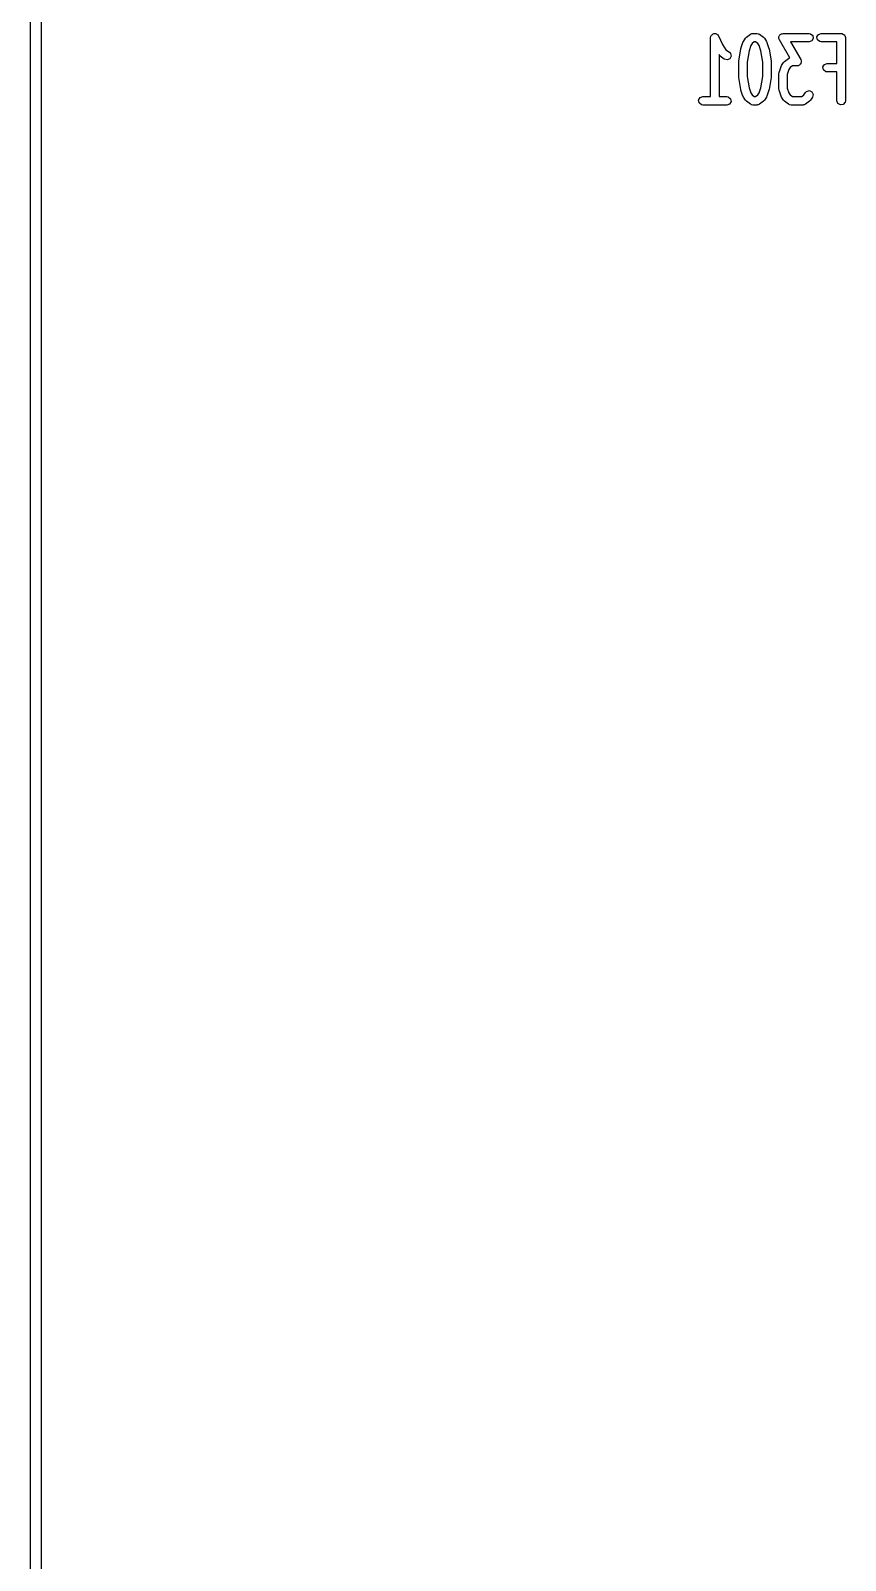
# Model space of a CAD drawing. Extents: x 54 to 297, y -260 to -31.
# Drawn here: x 72.9 to 88.38, y -113.28 to -84.21 of the extents above; entities that cross this region are included whole.
import ezdxf

# ---------------------------------------------------------------- set-up
doc = ezdxf.new("R2010")
doc.units = 0
doc.layers.add('BLACK', color=7, linetype='CONTINUOUS')

msp = doc.modelspace()

# ---------------------------------------------------------------- linework, layer by layer
at = {"layer": 'BLACK', "linetype": 'CONTINUOUS'}
for p, q in [((72.9, -250), (72.9, -43)), ((73.1, -43), (73.1, -250)), ((85.8274, -84.3068), (85.8305, -84.2958)), ((85.8305, -84.2958), (85.8445, -84.2864)), ((85.8445, -84.2864), (85.8552, -84.2736)), ((85.8552, -84.2736), (85.8665, -84.2716)), ((85.8665, -84.2716), (85.8759, -84.2652)), ((85.8759, -84.2652), (85.8926, -84.267)), ((85.8926, -84.267), (85.9091, -84.2641)), ((85.9091, -84.2641), (85.919, -84.2698)), ((85.919, -84.2698), (85.9304, -84.271)), ((85.9304, -84.271), (85.942, -84.283)), ((85.942, -84.283), (85.9565, -84.2914)), ((85.9565, -84.2914), (85.9604, -84.3022)), ((86.4949, -84.336), (86.571, -84.2789)), ((86.571, -84.2789), (86.5958, -84.2663)), ((86.5958, -84.2663), (86.6078, -84.267)), ((86.6078, -84.267), (86.619, -84.2629)), ((86.619, -84.2629), (86.6952, -84.2629)), ((86.6952, -84.2629), (86.7226, -84.2677)), ((86.7226, -84.2677), (86.7318, -84.2754)), ((86.7318, -84.2754), (86.7432, -84.2789)), ((86.7432, -84.2789), (86.8194, -84.336)), ((87.121, -84.3032), (87.1319, -84.2939)), ((87.1319, -84.2939), (87.1391, -84.2816)), ((87.1391, -84.2816), (87.1521, -84.2768)), ((87.1521, -84.2768), (87.1628, -84.2678)), ((87.1628, -84.2678), (87.1771, -84.2677)), ((87.1771, -84.2677), (87.1905, -84.2629)), ((87.1905, -84.2629), (87.6857, -84.2629)), ((87.6857, -84.2629), (87.7131, -84.2677)), ((87.7131, -84.2677), (87.755, -84.3029)), ((87.8355, -84.329), (87.8629, -84.2816)), ((87.8629, -84.2816), (87.9143, -84.2629)), ((87.9143, -84.2629), (88.2952, -84.2629)), ((88.2952, -84.2629), (88.3056, -84.2647)), ((88.3056, -84.2647), (88.3091, -84.2641)), ((88.3091, -84.2641), (88.3122, -84.2659)), ((88.3122, -84.2659), (88.3226, -84.2677)), ((88.3226, -84.2677), (88.3385, -84.281)), ((88.3385, -84.281), (88.3565, -84.2914)), ((88.3565, -84.2914), (88.359, -84.2982)), ((85.8152, -84.3429), (85.8201, -84.3155)), ((85.8152, -85.4629), (85.8152, -84.3429)), ((85.8201, -84.3155), (85.8274, -84.3068)), ((85.9604, -84.3022), (85.9683, -84.3104)), ((85.9683, -84.3104), (86.0418, -84.4756)), ((86.0418, -84.4756), (86.1066, -84.5728)), ((86.1066, -84.5728), (86.1718, -84.6217)), ((86.3497, -84.7868), (86.3878, -84.5583)), ((86.3878, -84.5583), (86.3909, -84.5495)), ((86.3908, -84.5461), (86.4289, -84.4318)), ((86.3909, -84.5495), (86.3908, -84.5461)), ((86.4289, -84.4318), (86.4374, -84.4161)), ((86.4374, -84.4161), (86.4382, -84.4128)), ((86.4382, -84.4128), (86.4763, -84.3556)), ((86.4763, -84.3556), (86.4945, -84.3366)), ((86.4945, -84.3366), (86.4949, -84.336)), ((86.5773, -84.4926), (86.5445, -84.5908)), ((86.6018, -84.4558), (86.5773, -84.4926)), ((86.6457, -84.4229), (86.6018, -84.4558)), ((86.6686, -84.4229), (86.6457, -84.4229)), ((86.7125, -84.4558), (86.6686, -84.4229)), ((86.737, -84.4926), (86.7125, -84.4558)), ((86.7697, -84.5908), (86.737, -84.4926)), ((86.8194, -84.336), (86.8374, -84.3552)), ((86.8374, -84.3552), (86.838, -84.3556)), ((86.838, -84.3556), (86.8761, -84.4128)), ((86.8761, -84.4128), (86.8833, -84.4291)), ((86.8833, -84.4291), (86.8854, -84.4318)), ((86.8854, -84.4318), (86.9235, -84.5461)), ((86.9235, -84.5461), (86.9249, -84.5554)), ((86.9249, -84.5554), (86.9265, -84.5583)), ((86.9265, -84.5583), (86.9646, -84.7868)), ((87.1117, -84.329), (87.1187, -84.3169)), ((87.1142, -84.343), (87.1117, -84.329)), ((87.1118, -84.3571), (87.1142, -84.343)), ((87.1211, -84.3825), (87.1118, -84.3571)), ((87.1187, -84.3169), (87.121, -84.3032)), ((87.1212, -84.3829), (87.1211, -84.3825)), ((87.1213, -84.3829), (87.1212, -84.3829)), ((87.1214, -84.3832), (87.1213, -84.3829)), ((87.3199, -84.7235), (87.1214, -84.3832)), ((87.6857, -84.4229), (87.3298, -84.4229)), ((87.3298, -84.4229), (87.5262, -84.7597)), ((87.7371, -84.4041), (87.6857, -84.4229)), ((87.7645, -84.3567), (87.7371, -84.4041)), ((87.755, -84.3029), (87.7645, -84.3567)), ((87.845, -84.3829), (87.8355, -84.329)), ((87.8869, -84.418), (87.845, -84.3829)), ((87.9143, -84.4229), (87.8869, -84.418)), ((88.2152, -84.4229), (87.9143, -84.4229)), ((88.2152, -84.8343), (88.2152, -84.4229)), ((88.359, -84.2982), (88.3645, -84.3029)), ((88.3645, -84.3029), (88.3681, -84.3233)), ((88.3681, -84.3233), (88.3752, -84.3429)), ((88.3752, -84.3429), (88.3752, -85.5429)), ((85.9811, -84.6729), (85.9752, -84.6642)), ((85.9752, -84.6642), (85.9752, -85.4629)), ((85.9816, -84.6734), (85.9811, -84.6729)), ((85.9996, -84.6926), (85.9816, -84.6734)), ((86.0758, -84.7497), (85.9996, -84.6926)), ((86.1282, -84.7656), (86.0758, -84.7497)), ((86.1785, -84.7441), (86.1282, -84.7656)), ((86.1718, -84.6217), (86.1908, -84.642)), ((86.2032, -84.6953), (86.1785, -84.7441)), ((86.1908, -84.642), (86.2032, -84.6953)), ((86.3486, -84.8), (86.3503, -84.7902)), ((86.3486, -85.0857), (86.3486, -84.8)), ((86.3503, -84.7902), (86.3497, -84.7868)), ((86.5445, -84.5908), (86.5086, -84.8066)), ((86.5086, -84.8066), (86.5086, -85.0791)), ((86.8057, -84.8066), (86.7697, -84.5908)), ((86.8057, -85.0791), (86.8057, -84.8066)), ((86.9646, -84.7868), (86.9645, -84.7968)), ((86.9645, -84.7968), (86.9657, -84.8)), ((86.9657, -84.8), (86.9657, -85.0857)), ((87.1527, -84.889), (87.1612, -84.8733)), ((87.1612, -84.8733), (87.162, -84.8699)), ((87.162, -84.8699), (87.2001, -84.8128)), ((87.2001, -84.8128), (87.2183, -84.7937)), ((87.2183, -84.7937), (87.2187, -84.7931)), ((87.2187, -84.7931), (87.2949, -84.736)), ((87.2949, -84.736), (87.3196, -84.7234)), ((87.3196, -84.7234), (87.3199, -84.7235)), ((87.4706, -84.8751), (87.4571, -84.88)), ((87.4848, -84.8751), (87.4706, -84.8751)), ((87.4955, -84.866), (87.4848, -84.8751)), ((87.5086, -84.8613), (87.4955, -84.866)), ((87.5157, -84.8489), (87.5086, -84.8613)), ((87.5266, -84.8397), (87.5157, -84.8489)), ((87.5262, -84.7597), (87.5263, -84.7599)), ((87.5263, -84.7599), (87.5264, -84.76)), ((87.5264, -84.76), (87.5265, -84.7603)), ((87.5265, -84.7603), (87.5359, -84.7858)), ((87.529, -84.826), (87.5266, -84.8397)), ((87.5359, -84.8139), (87.529, -84.826)), ((87.5359, -84.7858), (87.5334, -84.7998)), ((87.5334, -84.7998), (87.5359, -84.8139)), ((87.9498, -84.9004), (87.9771, -84.853)), ((87.9771, -84.853), (88.0286, -84.8343)), ((88.0286, -84.8343), (88.2152, -84.8343)), ((86.3498, -85.089), (86.3486, -85.0857)), ((86.3497, -85.0989), (86.3498, -85.089)), ((86.3878, -85.3274), (86.3497, -85.0989)), ((86.5086, -85.0791), (86.5445, -85.2949)), ((86.7697, -85.2949), (86.8057, -85.0791)), ((86.9646, -85.0989), (86.9265, -85.3274)), ((86.9657, -85.0857), (86.964, -85.0955)), ((86.964, -85.0955), (86.9646, -85.0989)), ((87.1105, -85.0286), (87.1146, -85.005)), ((87.1105, -85.3143), (87.1105, -85.0286)), ((87.1146, -85.0033), (87.1527, -84.889)), ((87.1146, -85.005), (87.1146, -85.0033)), ((87.3011, -84.9497), (87.2705, -85.0416)), ((87.2705, -85.0416), (87.2705, -85.3013)), ((87.3256, -84.9129), (87.3011, -84.9497)), ((87.3695, -84.88), (87.3256, -84.9129)), ((87.4571, -84.88), (87.3695, -84.88)), ((87.9593, -84.9543), (87.9498, -84.9004)), ((88.0012, -84.9895), (87.9593, -84.9543)), ((88.0286, -84.9943), (88.0012, -84.9895)), ((88.2152, -84.9943), (88.0286, -84.9943)), ((88.2152, -85.5429), (88.2152, -84.9943)), ((86.3894, -85.3304), (86.3878, -85.3274)), ((86.3908, -85.3396), (86.3894, -85.3304)), ((86.4289, -85.4539), (86.3908, -85.3396)), ((86.431, -85.4566), (86.4289, -85.4539)), ((86.4382, -85.4729), (86.431, -85.4566)), ((86.5445, -85.2949), (86.5773, -85.3931)), ((86.5773, -85.3931), (86.6018, -85.4299)), ((86.6018, -85.4299), (86.6457, -85.4629)), ((86.6686, -85.4629), (86.7125, -85.4299)), ((86.7125, -85.4299), (86.737, -85.3931)), ((86.737, -85.3931), (86.7697, -85.2949)), ((86.8854, -85.4539), (86.8769, -85.4696)), ((86.9235, -85.3396), (86.8854, -85.4539)), ((86.9265, -85.3274), (86.9234, -85.3362)), ((86.9234, -85.3362), (86.9235, -85.3396)), ((87.1111, -85.3159), (87.1105, -85.3143)), ((87.1146, -85.3396), (87.1111, -85.3159)), ((87.1527, -85.4539), (87.1146, -85.3396)), ((87.1548, -85.4566), (87.1527, -85.4539)), ((87.162, -85.4729), (87.1548, -85.4566)), ((87.2705, -85.3013), (87.3011, -85.3931)), ((87.3011, -85.3931), (87.3256, -85.4299)), ((87.3256, -85.4299), (87.3695, -85.4629)), ((87.5448, -85.4629), (87.5887, -85.4299)), ((87.5887, -85.4299), (87.6191, -85.3842)), ((87.6191, -85.3842), (87.6383, -85.3641)), ((87.6383, -85.3641), (87.6909, -85.3487)), ((87.6909, -85.3487), (87.741, -85.3707)), ((87.741, -85.3707), (87.7652, -85.4198)), ((87.7652, -85.4198), (87.7523, -85.4729)), ((85.5879, -85.529), (85.6152, -85.4816)), ((85.5974, -85.5829), (85.5879, -85.529)), ((85.6393, -85.618), (85.5974, -85.5829)), ((85.6152, -85.4816), (85.6667, -85.4629)), ((85.6667, -85.6229), (85.6393, -85.618)), ((85.6667, -85.4629), (85.8152, -85.4629)), ((86.1238, -85.6229), (85.6667, -85.6229)), ((85.9752, -85.4629), (86.1238, -85.4629)), ((86.1238, -85.4629), (86.1512, -85.4677)), ((86.1752, -85.6041), (86.1238, -85.6229)), ((86.1512, -85.4677), (86.1931, -85.5029)), ((86.2026, -85.5567), (86.1752, -85.6041)), ((86.1931, -85.5029), (86.2026, -85.5567)), ((86.4763, -85.5301), (86.4382, -85.4729)), ((86.4769, -85.5305), (86.4763, -85.5301)), ((86.4949, -85.5497), (86.4769, -85.5305)), ((86.571, -85.6069), (86.4949, -85.5497)), ((86.5825, -85.6103), (86.571, -85.6069)), ((86.5917, -85.618), (86.5825, -85.6103)), ((86.619, -85.6229), (86.5917, -85.618)), ((86.6952, -85.6229), (86.619, -85.6229)), ((86.6457, -85.4629), (86.6686, -85.4629)), ((86.7065, -85.6188), (86.6952, -85.6229)), ((86.7185, -85.6194), (86.7065, -85.6188)), ((86.7432, -85.6069), (86.7185, -85.6194)), ((86.8194, -85.5497), (86.7432, -85.6069)), ((86.8198, -85.5491), (86.8194, -85.5497)), ((86.838, -85.5301), (86.8198, -85.5491)), ((86.8761, -85.4729), (86.838, -85.5301)), ((86.8769, -85.4696), (86.8761, -85.4729)), ((87.2001, -85.5301), (87.162, -85.4729)), ((87.2007, -85.5305), (87.2001, -85.5301)), ((87.2187, -85.5497), (87.2007, -85.5305)), ((87.2949, -85.6069), (87.2187, -85.5497)), ((87.3063, -85.6103), (87.2949, -85.6069)), ((87.3155, -85.618), (87.3063, -85.6103)), ((87.3429, -85.6229), (87.3155, -85.618)), ((87.5714, -85.6229), (87.3429, -85.6229)), ((87.3695, -85.4629), (87.5448, -85.4629)), ((87.5827, -85.6188), (87.5714, -85.6229)), ((87.5946, -85.6194), (87.5827, -85.6188)), ((87.6194, -85.6069), (87.5946, -85.6194)), ((87.6956, -85.5497), (87.6194, -85.6069)), ((87.696, -85.5491), (87.6956, -85.5497)), ((87.7142, -85.5301), (87.696, -85.5491)), ((87.7523, -85.4729), (87.7142, -85.5301)), ((88.234, -85.5943), (88.2152, -85.5429)), ((88.2813, -85.6216), (88.234, -85.5943)), ((88.3352, -85.6121), (88.2813, -85.6216)), ((88.3704, -85.5702), (88.3352, -85.6121)), ((88.3752, -85.5429), (88.3704, -85.5702))]:
    msp.add_line(p, q, dxfattribs=at)

doc.saveas('drawing.dxf')
